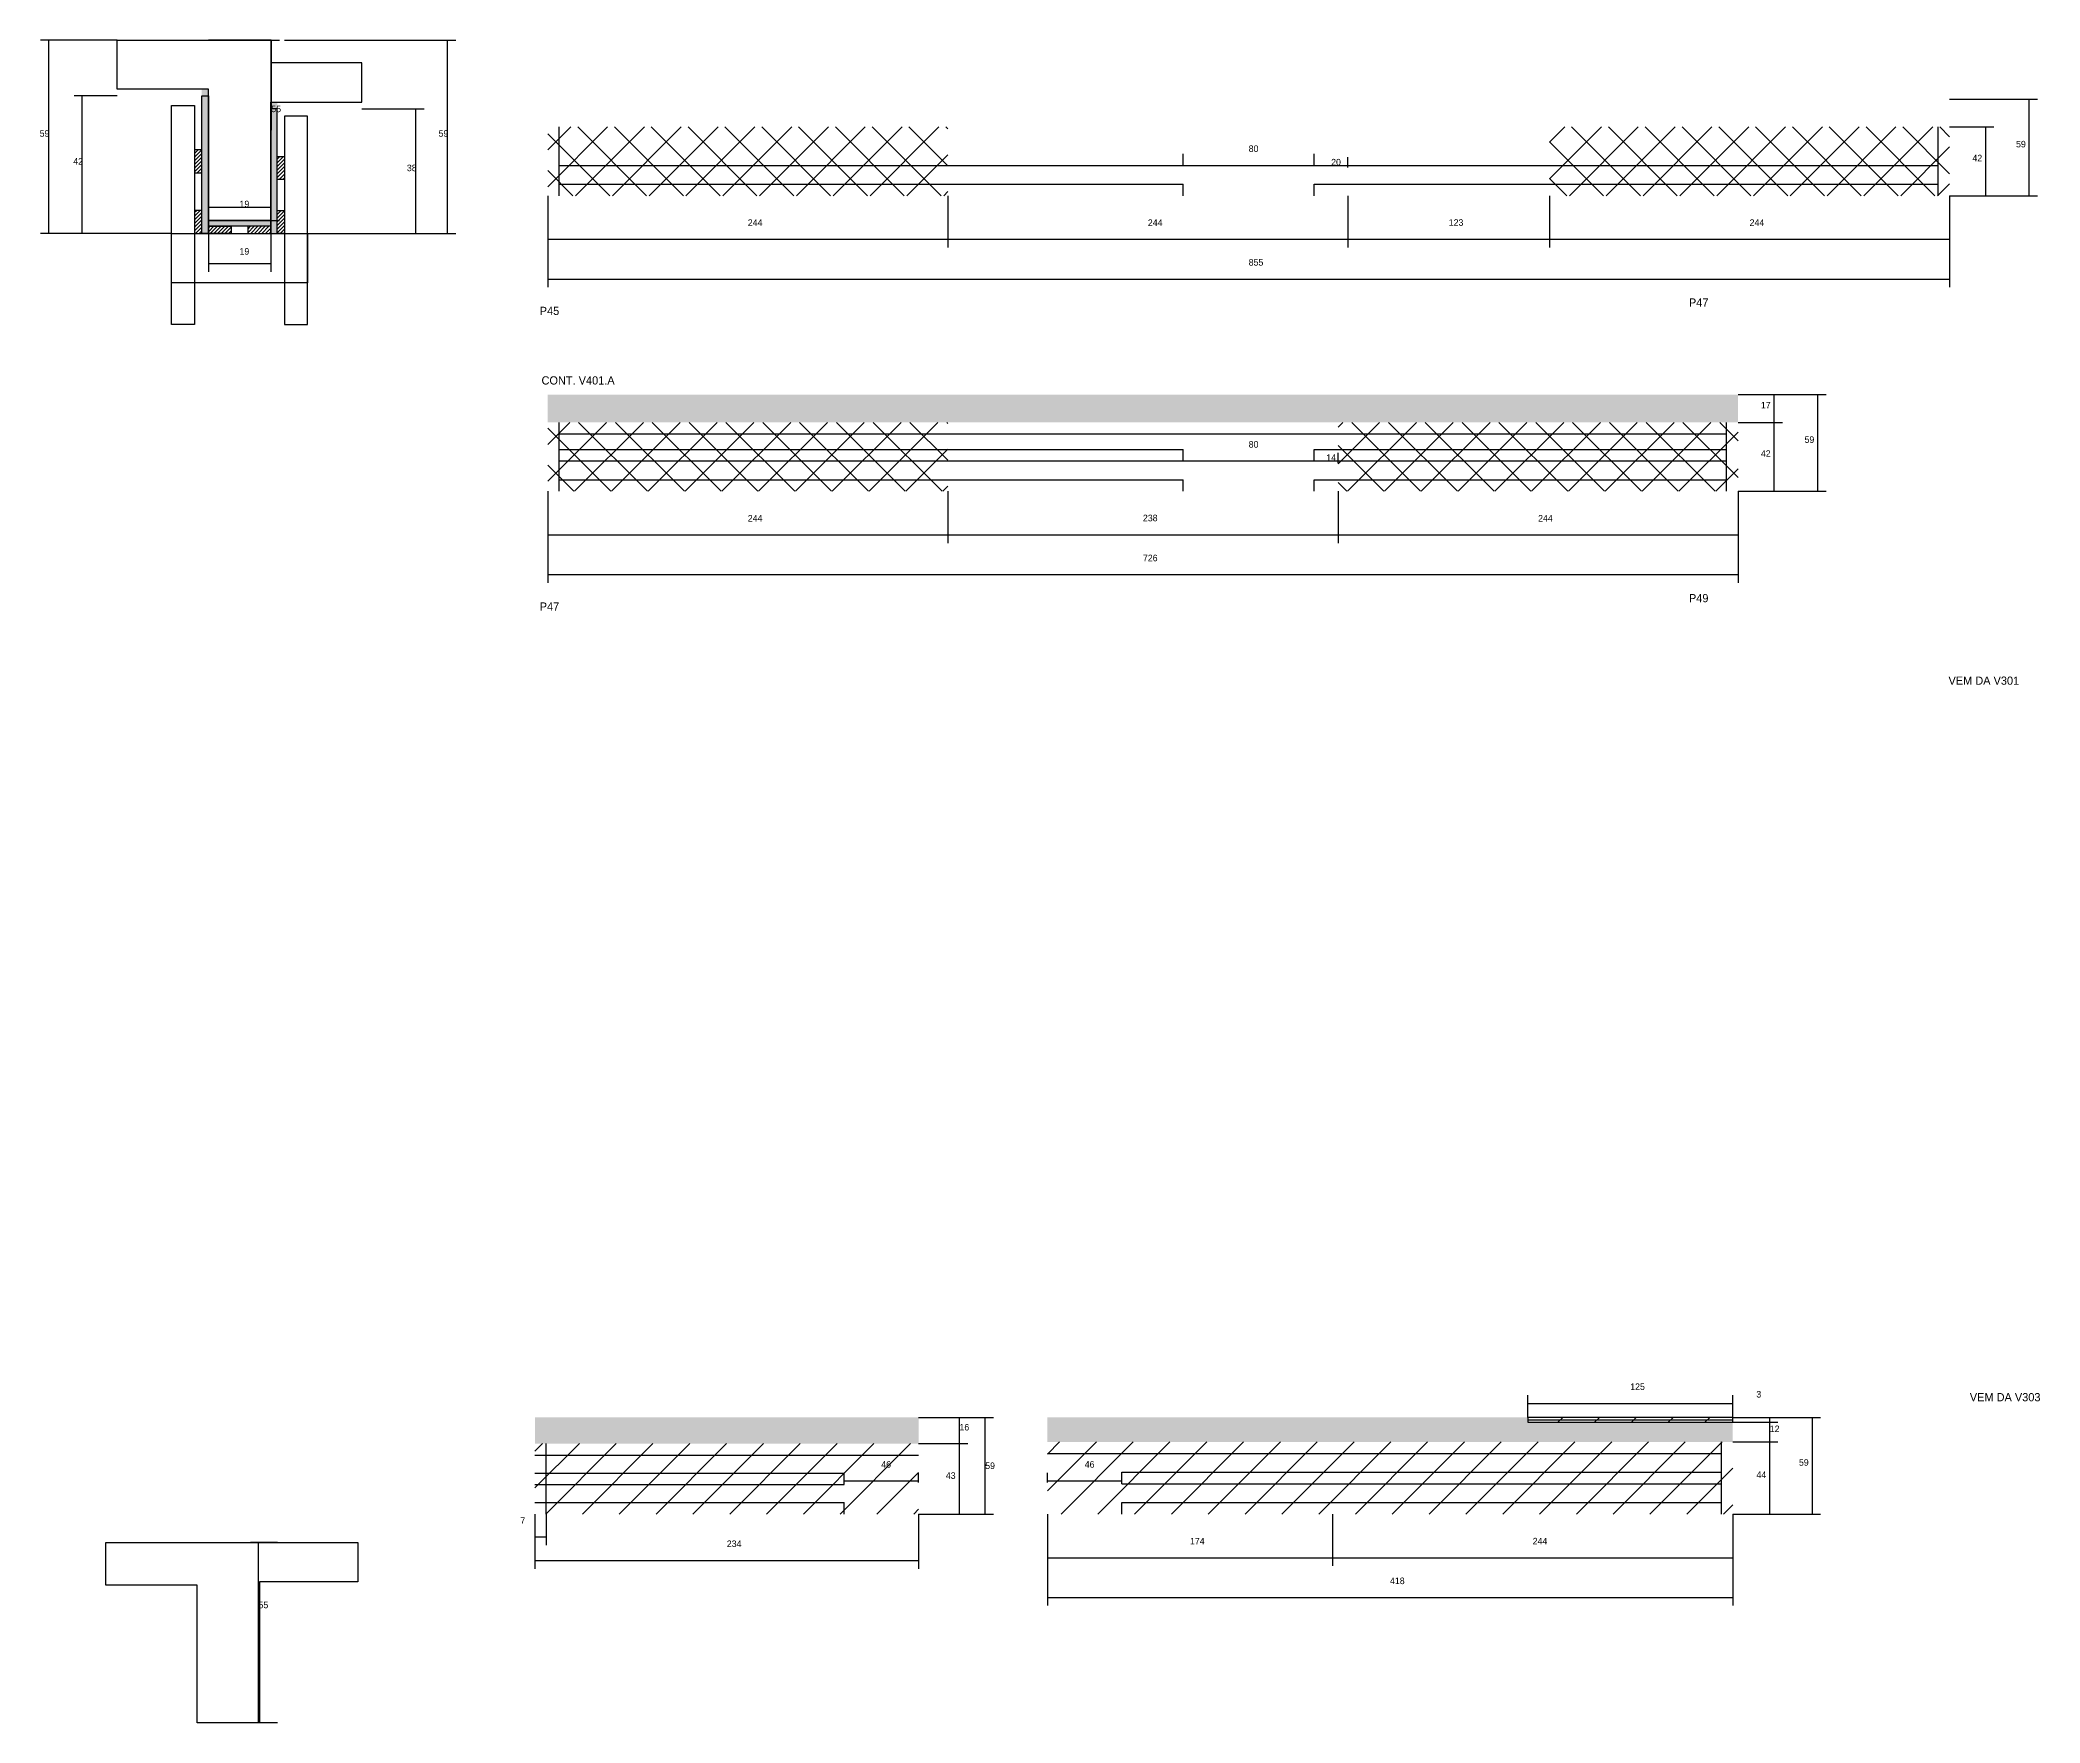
# Model space of a CAD drawing. Header units: metres. Extents: x 3257 to 9218, y 5617 to 6651.
# Drawn here: x 6387 to 7607, y 5625 to 6651 of the extents above; entities that cross this region are included whole.
import ezdxf

# ---------------------------------------------------------------- set-up
doc = ezdxf.new("R2010")
doc.units = ezdxf.units.M
for name, color, linetype in [('CONCRETO', 251, 'Continuous'), ('COTA', 241, 'Continuous'), ('Hachura', 253, 'Continuous'), ('Madeira', 126, 'Continuous'), ('NOMENCLATURA', 7, 'Continuous'), ('Painéis', 200, 'Continuous'), ('REAPROVEITAMENTO', 251, 'Continuous'), ('SARR_2.2x7', 40, 'Continuous'), ('SARR_3.5x7', 81, 'Continuous'), ('SARR_EDITAR', 141, 'Continuous'), ('Texto Seção', 7, 'Continuous')]:
    doc.layers.add(name, color=color, linetype=linetype)

msp = doc.modelspace()

# ---------------------------------------------------------------- hatches: boundary and pattern name
at = {"layer": 'COTA'}
h = msp.add_hatch(dxfattribs=at)
h.set_pattern_fill('AR-CONC', scale=0.03)
h.paths.add_polyline_path([(7422.6, 6418.2), (7422.6, 6435.2), (7422.6, 6435.2), (6696.6, 6435.2), (6696.6, 6435.2), (6696.6, 6418.2), (6696.6, 6418.2), (7422.6, 6418.2)])
h = msp.add_hatch(dxfattribs=at)
h.set_pattern_fill('AR-CONC', scale=0.03)
h.paths.add_polyline_path([(6922.8, 5795.4), (6922.8, 5811.4), (6922.8, 5811.4), (6688.8, 5811.4), (6688.8, 5811.4), (6688.8, 5795.4), (6688.8, 5795.4), (6922.8, 5795.4)])
h = msp.add_hatch(dxfattribs=at)
h.set_pattern_fill('AR-CONC', scale=0.03)
h.paths.add_polyline_path([(7001.3, 5811.4), (7001.3, 5796.4), (7001.3, 5796.4), (7419.3, 5796.4), (7419.3, 5796.4), (7419.3, 5808.4), (7419.3, 5808.4), (7294.3, 5808.4), (7294.3, 5808.4), (7294.3, 5811.4), (7294.3, 5811.4), (7001.3, 5811.4)])
at = {"layer": 'Hachura'}
h = msp.add_hatch(color=8, dxfattribs=at)
h.dxf.hatch_style = 1
h.paths.add_polyline_path([(6485.6, 6621.4), (6489.6, 6621.4), (6489.6, 6621.4), (6489.6, 6533.4), (6489.6, 6533.4), (6485.6, 6533.4), (6485.6, 6533.4), (6485.6, 6621.4)])
h = msp.add_hatch(color=8, dxfattribs=at)
h.dxf.hatch_style = 1
h.paths.add_polyline_path([(6527.6, 6613.4), (6531.6, 6613.4), (6531.6, 6613.4), (6531.6, 6533.4), (6531.6, 6533.4), (6527.6, 6533.4), (6527.6, 6533.4), (6527.6, 6613.4)])
h = msp.add_hatch(dxfattribs=at)
h.set_pattern_fill('ANSI31', scale=0.5)
h.paths.add_polyline_path([(6481.2, 6570.4), (6485.6, 6570.4), (6485.6, 6570.4), (6485.6, 6584.4), (6485.6, 6584.4), (6481.2, 6584.4), (6481.2, 6584.4), (6481.2, 6570.4)])
h = msp.add_hatch(dxfattribs=at)
h.set_pattern_fill('ANSI31', scale=0.5)
h.paths.add_polyline_path([(6536, 6566.4), (6531.6, 6566.4), (6531.6, 6566.4), (6531.6, 6580.4), (6531.6, 6580.4), (6536, 6580.4), (6536, 6580.4), (6536, 6566.4)])
h = msp.add_hatch(dxfattribs=at)
h.set_pattern_fill('ANSI31', scale=0.5)
h.paths.add_polyline_path([(6481.2, 6533.4), (6485.6, 6533.4), (6485.6, 6533.4), (6485.6, 6547.4), (6485.6, 6547.4), (6481.2, 6547.4), (6481.2, 6547.4), (6481.2, 6533.4)])
h = msp.add_hatch(color=8, dxfattribs=at)
h.dxf.hatch_style = 1
h.paths.add_polyline_path([(6489.6, 6537.8), (6489.6, 6541.4), (6489.6, 6541.4), (6527.6, 6541.4), (6527.6, 6541.4), (6527.6, 6537.8), (6527.6, 6537.8), (6489.6, 6537.8)])
h = msp.add_hatch(dxfattribs=at)
h.set_pattern_fill('ANSI31', scale=0.5)
h.paths.add_polyline_path([(6536, 6533.4), (6531.6, 6533.4), (6531.6, 6533.4), (6531.6, 6547.4), (6531.6, 6547.4), (6536, 6547.4), (6536, 6547.4), (6536, 6533.4)])
h = msp.add_hatch(dxfattribs=at)
h.set_pattern_fill('ANSI31', scale=0.5)
h.paths.add_polyline_path([(6489.6, 6533.4), (6489.6, 6537.8), (6489.6, 6537.8), (6503.6, 6537.8), (6503.6, 6537.8), (6503.6, 6533.4), (6503.6, 6533.4), (6489.6, 6533.4)])
h = msp.add_hatch(dxfattribs=at)
h.set_pattern_fill('ANSI31', scale=0.5)
h.paths.add_polyline_path([(6527.6, 6533.4), (6527.6, 6537.8), (6527.6, 6537.8), (6513.6, 6537.8), (6513.6, 6537.8), (6513.6, 6533.4), (6513.6, 6533.4), (6527.6, 6533.4)])
at = {"layer": 'REAPROVEITAMENTO'}
h = msp.add_hatch(dxfattribs=at)
h.set_pattern_fill('ANSI37', scale=5)
h.paths.add_polyline_path([(6696.6, 6598.4), (6696.6, 6556.4), (6696.6, 6556.4), (6940.6, 6556.4), (6940.6, 6556.4), (6940.6, 6598.4), (6940.6, 6598.4), (6696.6, 6598.4)])
h = msp.add_hatch(dxfattribs=at)
h.set_pattern_fill('ANSI37', scale=5)
h.paths.add_polyline_path([(7307.6, 6598.4), (7307.6, 6556.4), (7307.6, 6556.4), (7551.6, 6556.4), (7551.6, 6556.4), (7551.6, 6598.4), (7551.6, 6598.4), (7307.6, 6598.4)])
h = msp.add_hatch(dxfattribs=at)
h.set_pattern_fill('ANSI37', scale=5)
h.paths.add_polyline_path([(6696.6, 6418.2), (6696.6, 6376.2), (6696.6, 6376.2), (6940.6, 6376.2), (6940.6, 6376.2), (6940.6, 6418.2), (6940.6, 6418.2), (6696.6, 6418.2)])
h = msp.add_hatch(dxfattribs=at)
h.set_pattern_fill('ANSI37', scale=5)
h.paths.add_polyline_path([(7178.6, 6418.2), (7178.6, 6376.2), (7178.6, 6376.2), (7422.6, 6376.2), (7422.6, 6376.2), (7422.6, 6418.2), (7422.6, 6418.2), (7178.6, 6418.2)])
h = msp.add_hatch(dxfattribs=at)
h.set_pattern_fill('ANSI31', scale=5)
h.paths.add_polyline_path([(7294.3, 5808.4), (7294.3, 5811.4), (7294.3, 5811.4), (7419.3, 5811.4), (7419.3, 5811.4), (7419.3, 5808.4), (7419.3, 5808.4), (7294.3, 5808.4)])
h = msp.add_hatch(dxfattribs=at)
h.set_pattern_fill('ANSI31', scale=5)
h.paths.add_polyline_path([(6688.8, 5752.4), (6922.8, 5752.4), (6922.8, 5752.4), (6922.8, 5795.4), (6922.8, 5795.4), (6688.8, 5795.4), (6688.8, 5795.4), (6688.8, 5752.4)])
h = msp.add_hatch(dxfattribs=at)
h.set_pattern_fill('ANSI31', scale=5)
h.paths.add_polyline_path([(7001.3, 5796.4), (7001.3, 5752.4), (7001.3, 5752.4), (7419.3, 5752.4), (7419.3, 5752.4), (7419.3, 5796.4), (7419.3, 5796.4), (7001.3, 5796.4)])

# ---------------------------------------------------------------- linework, layer by layer
at = {"layer": 'CONCRETO'}
for points in [[(6434, 6621.4), (6434, 6651.4), (6489.6, 6651.4), (6489.6, 6651.4), (6528, 6651.4), (6527.6, 6541.4), (6489.6, 6541.4), (6489.6, 6621.4)], [(6427.1, 5709), (6427.1, 5735), (6580.7, 5735), (6580.7, 5711), (6520.7, 5711), (6520.7, 5625), (6482.7, 5625), (6482.7, 5709)]]:
    msp.add_lwpolyline(points, close=True, dxfattribs=at)
msp.add_lwpolyline([(6489.6, 6617.4), (6489.6, 6541.4), (6527.6, 6541.4), (6527.6, 6613.4), (6583.2, 6613.4), (6583.2, 6637.4), (6528, 6637.4), (6528, 6651.4), (6489.6, 6651.4)], dxfattribs=at)
at = {"layer": 'COTA'}
for p, q in [((6434, 6651.4), (6387.2, 6651.4)), ((6392.2, 6533.4), (6392.2, 6651.4)), ((6516.6, 6651.4), (6533, 6651.4)), ((6528, 6541.4), (6528, 6651.4)), ((6536, 6651.4), (6640.5, 6651.4)), ((6635.5, 6533.4), (6635.5, 6651.4)), ((6434, 6617.4), (6407.7, 6617.4)), ((6412.7, 6533.4), (6412.7, 6617.4)), ((6583.2, 6609.4), (6621.2, 6609.4)), ((6616.2, 6533.4), (6616.2, 6609.4)), ((7551.6, 6598.4), (7578.6, 6598.4)), ((7573.6, 6556.4), (7573.6, 6598.4)), ((7084.1, 6574.9), (7084.1, 6579.9)), ((7084.1, 6574.9), (7164.1, 6574.9)), ((7164.1, 6574.9), (7164.1, 6579.9)), ((6489.6, 6533.4), (6489.6, 6554.4)), ((6527.6, 6533.4), (6527.6, 6554.4)), ((6696.6, 6556.4), (6696.6, 6524.9)), ((6696.6, 6556.4), (6696.6, 6500.6)), ((6940.6, 6556.4), (6940.6, 6524.9)), ((6940.6, 6556.4), (6940.6, 6524.9)), ((7184.6, 6556.4), (7184.6, 6524.9)), ((7551.6, 6556.4), (7551.6, 6500.6)), ((7551.6, 6556.4), (7578.6, 6556.4)), ((6489.6, 6549.4), (6527.6, 6549.4)), ((6516.6, 6541.4), (6533, 6541.4)), ((6431.3, 6533.4), (6387.2, 6533.4)), ((6467.2, 6533.4), (6407.7, 6533.4)), ((6489.6, 6533.4), (6489.6, 6510)), ((6527.6, 6533.4), (6527.6, 6510)), ((6550, 6533.4), (6640.5, 6533.4)), ((6550, 6533.4), (6621.2, 6533.4)), ((6696.6, 6529.9), (6940.6, 6529.9)), ((6940.6, 6529.9), (7184.6, 6529.9)), ((6489.6, 6515), (6527.6, 6515)), ((6696.6, 6505.6), (7551.6, 6505.6)), ((7422.6, 6435.2), (7449.6, 6435.2)), ((7444.6, 6418.2), (7444.6, 6435.2)), ((7422.6, 6418.2), (7449.6, 6418.2)), ((7422.6, 6418.2), (7449.6, 6418.2)), ((7444.6, 6376.2), (7444.6, 6418.2)), ((7084.1, 6394.7), (7084.1, 6399.7)), ((7084.1, 6394.7), (7164.1, 6394.7)), ((7164.1, 6394.7), (7164.1, 6399.7)), ((6696.6, 6376.2), (6696.6, 6344.6)), ((6696.6, 6376.2), (6696.6, 6320.4)), ((6940.6, 6376.2), (6940.6, 6344.6)), ((6940.6, 6376.2), (6940.6, 6344.6)), ((7178.6, 6376.2), (7178.6, 6344.6)), ((7422.6, 6376.2), (7422.6, 6320.4)), ((7422.6, 6376.2), (7449.6, 6376.2)), ((6696.6, 6349.6), (6940.6, 6349.6)), ((6940.6, 6349.6), (7178.6, 6349.6)), ((6696.6, 6325.4), (7422.6, 6325.4)), ((7294.3, 5811.4), (7294.3, 5824.9)), ((7294.3, 5819.9), (7419.3, 5819.9)), ((7419.3, 5811.4), (7419.3, 5824.9)), ((6922.8, 5811.4), (6952.7, 5811.4)), ((6922.8, 5811.4), (6968.4, 5811.4)), ((6947.7, 5795.4), (6947.7, 5811.4)), ((6963.4, 5752.4), (6963.4, 5811.4)), ((7419.3, 5811.4), (7446.9, 5811.4)), ((7419.3, 5811.4), (7472.9, 5811.4)), ((7419.3, 5808.4), (7446.9, 5808.4)), ((7419.3, 5808.4), (7446.9, 5808.4)), ((7441.9, 5808.4), (7441.9, 5811.4)), ((7441.9, 5796.4), (7441.9, 5808.4)), ((7467.9, 5752.4), (7467.9, 5811.4)), ((6922.8, 5795.4), (6952.7, 5795.4)), ((6922.8, 5795.4), (6952.7, 5795.4)), ((6947.7, 5752.4), (6947.7, 5795.4)), ((7419.3, 5796.4), (7446.9, 5796.4)), ((7419.3, 5796.4), (7446.9, 5796.4)), ((7441.9, 5752.4), (7441.9, 5796.4)), ((6877.3, 5771.7), (6877.3, 5777.6)), ((6877.3, 5772.6), (6922.8, 5772.6)), ((6922.8, 5771.7), (6922.8, 5777.6)), ((7001.3, 5771.7), (7001.3, 5777.6)), ((7001.3, 5772.6), (7046.8, 5772.6)), ((7046.8, 5771.7), (7046.8, 5777.6)), ((6688.7, 5752.4), (6688.7, 5733.5)), ((6688.8, 5752.4), (6688.8, 5719.1)), ((6695.7, 5752.4), (6695.7, 5733.5)), ((6922.8, 5752.4), (6922.8, 5719.1)), ((6922.8, 5752.4), (6952.7, 5752.4)), ((6922.8, 5752.4), (6968.4, 5752.4)), ((7001.3, 5752.4), (7001.3, 5720.8)), ((7001.3, 5752.4), (7001.3, 5696.6)), ((7175.3, 5752.4), (7175.3, 5720.8)), ((7175.3, 5752.4), (7175.3, 5720.8)), ((7419.3, 5752.4), (7419.3, 5720.8)), ((7419.3, 5752.4), (7419.3, 5696.6)), ((7419.3, 5752.4), (7446.9, 5752.4)), ((7419.3, 5752.4), (7472.9, 5752.4)), ((6531.7, 5735), (6515.2, 5735)), ((6520.2, 5625), (6520.2, 5735)), ((6688.7, 5738.5), (6695.7, 5738.5)), ((6688.8, 5724.1), (6922.8, 5724.1)), ((7001.3, 5725.8), (7175.3, 5725.8)), ((7175.3, 5725.8), (7419.3, 5725.8)), ((7001.3, 5701.6), (7419.3, 5701.6)), ((6531.7, 5625), (6515.2, 5625))]:
    msp.add_line(p, q, dxfattribs=at)
at = {"layer": 'Madeira'}
for points in [[(6481.2, 6570.4), (6485.6, 6570.4), (6485.6, 6584.4), (6481.2, 6584.4)], [(6536, 6566.4), (6531.6, 6566.4), (6531.6, 6580.4), (6536, 6580.4)], [(6481.2, 6533.4), (6485.6, 6533.4), (6485.6, 6547.4), (6481.2, 6547.4)], [(6536, 6533.4), (6531.6, 6533.4), (6531.6, 6547.4), (6536, 6547.4)], [(6489.6, 6533.4), (6489.6, 6537.8), (6503.6, 6537.8), (6503.6, 6533.4)], [(6527.6, 6533.4), (6527.6, 6537.8), (6513.6, 6537.8), (6513.6, 6533.4)]]:
    msp.add_lwpolyline(points, close=True, dxfattribs=at)
at = {"layer": 'Painéis'}
for p, q in [((7551.6, 6615.4), (7605.2, 6615.4)), ((7600.2, 6556.4), (7600.2, 6615.4)), ((7164.1, 6574.9), (7164.1, 6579.9)), ((7164.1, 6574.9), (7184.6, 6574.9)), ((7184.6, 6573.7), (7184.6, 6579.9)), ((7184.6, 6556.4), (7184.6, 6524.9)), ((7307.6, 6556.4), (7307.6, 6524.9)), ((7307.6, 6556.4), (7307.6, 6524.9)), ((7551.6, 6556.4), (7551.6, 6524.9)), ((7551.6, 6556.4), (7605.2, 6556.4)), ((7184.6, 6529.9), (7307.6, 6529.9)), ((7307.6, 6529.9), (7551.6, 6529.9)), ((7422.6, 6435.2), (7476.2, 6435.2)), ((7471.2, 6376.2), (7471.2, 6435.2)), ((7164.1, 6394.7), (7164.1, 6399.7)), ((7164.1, 6394.7), (7178.6, 6394.7)), ((7178.6, 6393.4), (7178.6, 6399.7)), ((7178.6, 6376.2), (7178.6, 6344.6)), ((7422.6, 6376.2), (7422.6, 6344.6)), ((7422.6, 6376.2), (7476.2, 6376.2)), ((7178.6, 6349.6), (7422.6, 6349.6))]:
    msp.add_line(p, q, dxfattribs=at)
for points in [[(6485.6, 6617.4), (6489.6, 6617.4), (6489.6, 6533.4), (6485.6, 6533.4)], [(6531.6, 6609.4), (6527.6, 6609.4), (6527.6, 6533.4), (6531.6, 6533.4)], [(6489.6, 6537.8), (6489.6, 6541.4), (6527.6, 6541.4), (6527.6, 6537.8)], [(7419.3, 5811.4), (7294.3, 5811.4), (7294.3, 5808.4), (7419.3, 5808.4)]]:
    msp.add_lwpolyline(points, close=True, dxfattribs=at)
at = {"layer": 'SARR_2.2x7'}
for p, q in [((6703.6, 6556.4), (6703.6, 6598.4)), ((7544.6, 6556.4), (7544.6, 6598.4)), ((6703.6, 6574.9), (6940.6, 6574.9)), ((6940.6, 6574.9), (7084.1, 6574.9)), ((7084.1, 6574.9), (7084.1, 6581.9)), ((7164.1, 6574.9), (7164.1, 6581.9)), ((7164.1, 6574.9), (7184.6, 6574.9)), ((7184.6, 6574.9), (7307.6, 6574.9)), ((7307.6, 6574.9), (7544.6, 6574.9)), ((6703.6, 6563.4), (6940.6, 6563.4)), ((6940.6, 6563.4), (7084.1, 6563.4)), ((7084.1, 6556.4), (7084.1, 6563.4)), ((7164.1, 6556.4), (7164.1, 6563.4)), ((7164.1, 6563.4), (7184.6, 6563.4)), ((7184.6, 6563.4), (7307.6, 6563.4)), ((7307.6, 6563.4), (7544.6, 6563.4)), ((6703.6, 6376.2), (6703.6, 6418.2)), ((7415.6, 6376.2), (7415.6, 6418.2)), ((6703.6, 6411.2), (6940.6, 6411.2)), ((6940.6, 6411.2), (7178.6, 6411.2)), ((7178.6, 6411.2), (7415.6, 6411.2)), ((6703.6, 6401.7), (6940.6, 6401.7)), ((6703.6, 6394.7), (6940.6, 6394.7)), ((6940.6, 6401.7), (7084.1, 6401.7)), ((6940.6, 6394.7), (7084.1, 6394.7)), ((7084.1, 6394.7), (7084.1, 6401.7)), ((7164.1, 6394.7), (7164.1, 6401.7)), ((7164.1, 6401.7), (7178.6, 6401.7)), ((7164.1, 6394.7), (7178.6, 6394.7)), ((7178.6, 6401.7), (7415.6, 6401.7)), ((7178.6, 6394.7), (7415.6, 6394.7)), ((6703.6, 6383.2), (6940.6, 6383.2)), ((6940.6, 6383.2), (7084.1, 6383.2)), ((7084.1, 6376.2), (7084.1, 6383.2)), ((7164.1, 6376.2), (7164.1, 6383.2)), ((7164.1, 6383.2), (7178.6, 6383.2)), ((7178.6, 6383.2), (7415.6, 6383.2)), ((6695.7, 5752.4), (6695.7, 5795.4)), ((7412.4, 5752.4), (7412.4, 5796.4)), ((6688.8, 5788.4), (6922.8, 5788.4)), ((7001.3, 5789.4), (7175.3, 5789.4)), ((7175.3, 5789.4), (7412.4, 5789.4)), ((6688.8, 5777.4), (6877.3, 5777.4)), ((6688.8, 5770.4), (6877.3, 5770.4)), ((6877.3, 5770.4), (6877.3, 5777.4)), ((7046.8, 5777.9), (7175.3, 5777.9)), ((7046.8, 5770.9), (7046.8, 5777.9)), ((7046.8, 5770.9), (7175.3, 5770.9)), ((7175.3, 5777.9), (7412.4, 5777.9)), ((7175.3, 5770.9), (7412.4, 5770.9)), ((6688.8, 5759.4), (6877.3, 5759.4)), ((6877.3, 5752.4), (6877.3, 5759.4)), ((7046.8, 5759.4), (7175.3, 5759.4)), ((7046.8, 5752.4), (7046.8, 5759.4)), ((7175.3, 5759.4), (7412.4, 5759.4))]:
    msp.add_line(p, q, dxfattribs=at)
at = {"layer": 'SARR_3.5x7'}
for points in [[(6467.2, 6611.4), (6481.2, 6611.4), (6481.2, 6477.8), (6467.2, 6477.8)], [(6550, 6605), (6536, 6605), (6536, 6477.8), (6550, 6477.8)], [(6467.2, 6533.4), (6550, 6533.4), (6550, 6503.3), (6467.2, 6503.3)]]:
    msp.add_lwpolyline(points, close=True, dxfattribs=at)
at = {"layer": 'SARR_EDITAR'}
msp.add_line((7294.3, 5809.9), (7419.3, 5809.9), dxfattribs=at)

# ---------------------------------------------------------------- texts
at = {"layer": 'COTA'}
for s, p in [('55', (6528, 6607.4)), ('59', (6386.7, 6592.4)), ('59', (6630, 6592.4)), ('80', (7124.1, 6583.1)), ('42', (6407.2, 6575.4)), ('38', (6610.7, 6571.4)), ('42', (7565.5, 6577.4)), ('19', (6508.6, 6549.4)), ('244', (6818.6, 6538)), ('244', (7062.6, 6538)), ('19', (6508.6, 6520.5)), ('855', (7124.1, 6513.8)), ('17', (7436.5, 6426.7)), ('80', (7124.1, 6402.8)), ('42', (7436.5, 6397.2)), ('244', (6818.6, 6357.7)), ('238', (7059.6, 6357.9)), ('726', (7059.6, 6333.5)), ('125', (7356.8, 5828.1)), ('3', (7433.7, 5823.5)), ('16', (6947.7, 5803.4)), ('12', (7441.9, 5802.4)), ('46', (6900, 5780.7)), ('59', (6963.4, 5779.9)), ('46', (7024.1, 5780.7)), ('59', (7459.7, 5781.9)), ('43', (6939.4, 5773.9)), ('44', (7433.8, 5774.4)), ('7', (6679.9, 5746.5)), ('234', (6805.8, 5732.3)), ('174', (7088.3, 5733.9)), ('244', (7297.3, 5733.9)), ('418', (7210.3, 5709.7)), ('55', (6520.2, 5695))]:
    msp.add_text(s, height=4, dxfattribs=at).set_placement(p)
at = {"layer": 'NOMENCLATURA'}
for s, p in [('P47', (7392.6, 6488.8)), ('P45', (6691.7, 6483.7)), ('P47', (6691.7, 6303.4)), ('P49', (7392.6, 6308.5))]:
    msp.add_text(s, height=5, dxfattribs=at).set_placement(p)
at = {"layer": 'Painéis'}
for s, p in [('59', (7592.1, 6585.9)), ('20', (7174.4, 6574.9)), ('123', (7246.1, 6538.1)), ('244', (7429.6, 6538)), ('59', (7463.1, 6405.7)), ('14', (7171.4, 6394.7)), ('244', (7300.6, 6357.7))]:
    msp.add_text(s, height=4, dxfattribs=at).set_placement(p)
at = {"layer": 'Texto Seção'}
for s, p in [('CONT. V401.A', (6692.8, 6441.3)), ('VEM DA V301', (7550.9, 6258.2)), ('VEM DA V303', (7563.9, 5821.2))]:
    msp.add_text(s, height=5, dxfattribs=at).set_placement(p)

doc.saveas('drawing.dxf')
